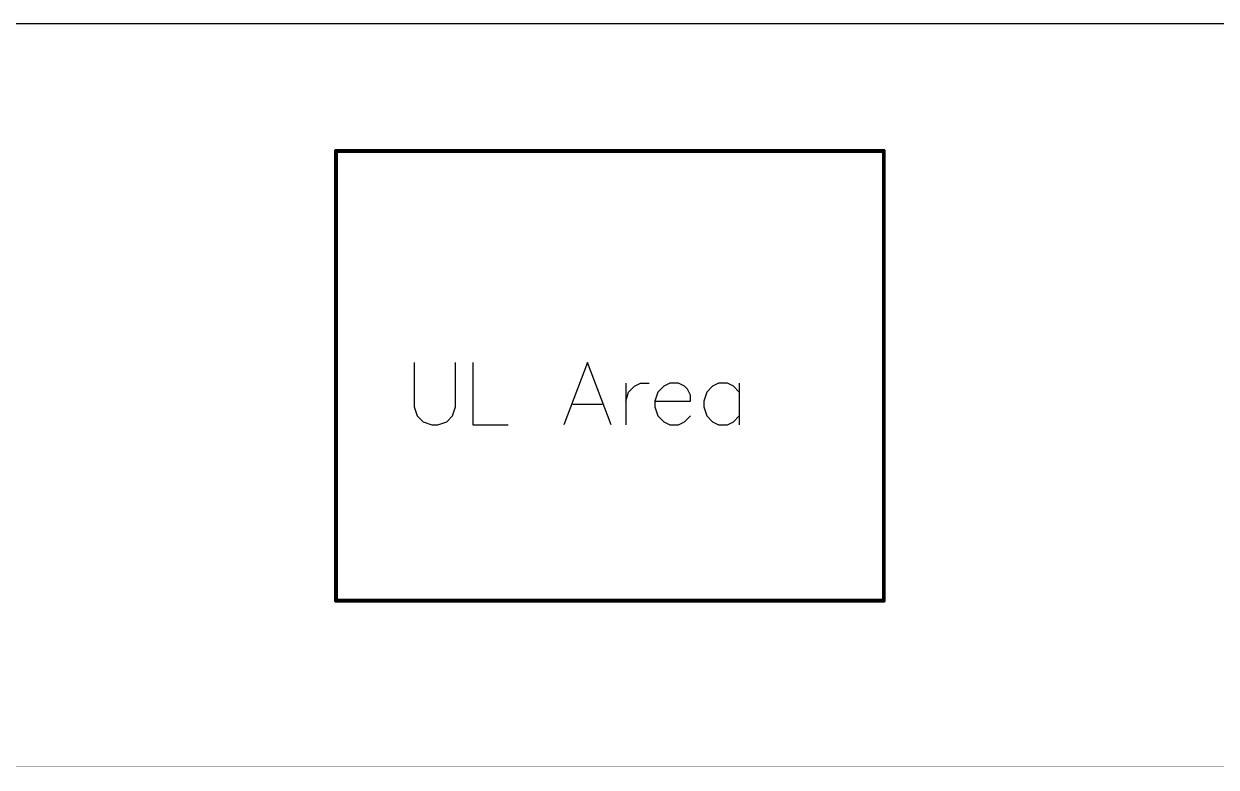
# Model space of a CAD drawing. Header units: millimetres. Extents: x 0 to 400, y 0 to 514.
# Drawn here: x 17.02 to 47.49, y 0 to 19 of the extents above; entities that cross this region are included whole.
import ezdxf

# ---------------------------------------------------------------- set-up
doc = ezdxf.new("R2010")
doc.units = ezdxf.units.MM
for name, color, linetype in [('Mechanical10', 56, 'Continuous'), ('Mechanical11', 56, 'Continuous'), ('TopLayer', 1, 'Continuous')]:
    doc.layers.add(name, color=color, linetype=linetype)

msp = doc.modelspace()

# ---------------------------------------------------------------- linework, layer by layer
at = {"layer": 'Mechanical10', "const_width": 0.01}
msp.add_lwpolyline([(0, 0), (400, 0)], dxfattribs=at)
at = {"layer": 'Mechanical11'}
for p, q in [((27, 10.338), (27, 9.204)), ((28.058, 9.204), (28.058, 10.338)), ((28.496, 10.338), (28.496, 8.75)), ((31.429, 10.338), (30.824, 8.75)), ((32.033, 8.75), (31.429, 10.338)), ((32.404, 9.809), (32.404, 8.75)), ((32.631, 9.733), (32.782, 9.809)), ((32.782, 9.809), (33.008, 9.809)), ((33.53, 9.809), (33.379, 9.733)), ((33.757, 9.809), (33.53, 9.809)), ((33.908, 9.733), (33.757, 9.809)), ((34.777, 9.809), (34.626, 9.733)), ((35.004, 9.809), (34.777, 9.809)), ((35.155, 9.733), (35.004, 9.809)), ((35.306, 9.809), (35.306, 8.75)), ((32.404, 9.355), (32.479, 9.582)), ((32.479, 9.582), (32.631, 9.733)), ((33.228, 9.582), (33.152, 9.355)), ((33.379, 9.733), (33.228, 9.582)), ((33.983, 9.657), (33.908, 9.733)), ((34.059, 9.506), (33.983, 9.657)), ((34.059, 9.355), (34.059, 9.506)), ((34.475, 9.582), (34.399, 9.355)), ((34.626, 9.733), (34.475, 9.582)), ((35.306, 9.582), (35.155, 9.733)), ((27, 9.204), (27.076, 8.977)), ((27.982, 8.977), (28.058, 9.204)), ((31.051, 9.28), (31.807, 9.28)), ((33.152, 9.355), (34.059, 9.355)), ((33.152, 9.355), (33.152, 9.204)), ((33.152, 9.204), (33.228, 8.977)), ((34.399, 9.355), (34.399, 9.204)), ((34.399, 9.204), (34.475, 8.977)), ((27.076, 8.977), (27.227, 8.826)), ((27.831, 8.826), (27.982, 8.977)), ((33.228, 8.977), (33.379, 8.826)), ((33.908, 8.826), (34.059, 8.977)), ((34.475, 8.977), (34.626, 8.826)), ((35.155, 8.826), (35.306, 8.977)), ((27.227, 8.826), (27.453, 8.75)), ((27.453, 8.75), (27.605, 8.75)), ((27.605, 8.75), (27.831, 8.826)), ((28.496, 8.75), (29.403, 8.75)), ((33.379, 8.826), (33.53, 8.75)), ((33.53, 8.75), (33.757, 8.75)), ((33.757, 8.75), (33.908, 8.826)), ((34.626, 8.826), (34.777, 8.75)), ((34.777, 8.75), (35.004, 8.75)), ((35.004, 8.75), (35.155, 8.826))]:
    msp.add_line(p, q, dxfattribs=at)
at = {"layer": 'Mechanical11', "const_width": 0.1}
for points in [[(25, 4.25), (25, 15.75)], [(25, 15.75), (39, 15.75)], [(39, 4.25), (39, 15.75)], [(25, 4.25), (39, 4.25)]]:
    msp.add_lwpolyline(points, dxfattribs=at)
at = {"layer": 'Mechanical11', "const_width": 0.05}
for points in [[(24.975, 15.75, 1), (25.025, 15.75, 1)], [(24.975, 15.75, 1), (25.025, 15.75, 1)], [(38.975, 15.75, 1), (39.025, 15.75, 1)], [(38.975, 15.75, 1), (39.025, 15.75, 1)], [(24.975, 4.25, 1), (25.025, 4.25, 1)], [(24.975, 4.25, 1), (25.025, 4.25, 1)], [(38.975, 4.25, 1), (39.025, 4.25, 1)], [(38.975, 4.25, 1), (39.025, 4.25, 1)]]:
    msp.add_lwpolyline(points, format="xyb", close=True, dxfattribs=at)
at = {"layer": 'TopLayer'}
msp.add_line((394, 19), (6, 19), dxfattribs=at)

doc.saveas('drawing.dxf')
